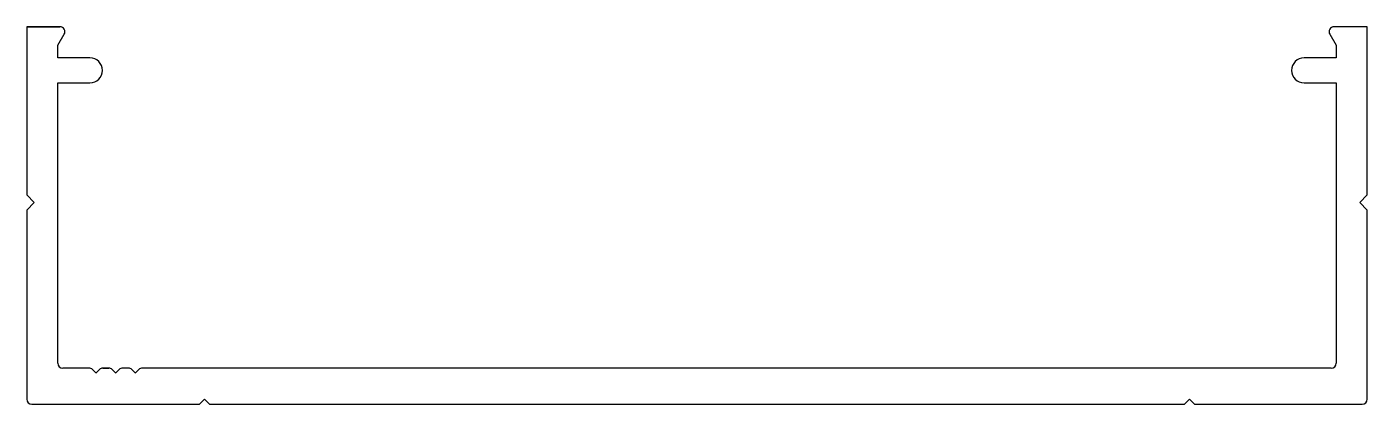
# Model space of a CAD drawing. Extents: x -34.1 to 33.9, y 4.8 to 23.9.
import ezdxf

# ---------------------------------------------------------------- set-up
doc = ezdxf.new("R2010")
doc.units = 0
doc.layers.get('0').update_dxf_attribs({"linetype": 'CONTINUOUS'})

msp = doc.modelspace()

# ---------------------------------------------------------------- linework, layer by layer
for p, q in [((-34.105, 23.908), (-34.105, 15.373)), ((-32.428, 23.908), (-34.105, 23.908)), ((-34.105, 23.908), (-32.428, 23.908)), ((33.891, 23.908), (32.215, 23.908)), ((33.891, 15.373), (33.891, 23.908)), ((-32.53, 22.97), (-32.208, 23.527)), ((31.995, 23.527), (32.316, 22.97)), ((-32.53, 22.333), (-32.53, 22.97)), ((32.316, 22.97), (32.316, 22.333)), ((-30.904, 22.333), (-32.53, 22.333)), ((32.316, 22.333), (30.691, 22.333)), ((30.056, 21.698), (30.056, 21.698)), ((-32.53, 6.839), (-32.53, 21.063)), ((-32.53, 21.063), (-30.904, 21.063)), ((30.691, 21.063), (32.316, 21.063)), ((32.316, 21.063), (32.316, 6.839)), ((-34.105, 15.373), (-33.724, 14.992)), ((-33.724, 14.992), (-34.105, 14.611)), ((33.51, 14.992), (33.891, 15.373)), ((33.891, 14.611), (33.51, 14.992)), ((-34.105, 14.611), (-34.105, 5.01)), ((33.891, 5.01), (33.891, 14.611)), ((-30.95, 6.585), (-32.276, 6.585)), ((-30.95, 6.585), (-30.95, 6.585)), ((-30.602, 6.341), (-30.773, 6.512)), ((-30.419, 6.512), (-30.59, 6.341)), ((-29.95, 6.585), (-30.243, 6.585)), ((-30.243, 6.585), (-29.95, 6.585)), ((-29.95, 6.585), (-30.243, 6.585)), ((-30.243, 6.585), (-29.95, 6.585)), ((-29.95, 6.585), (-30.243, 6.585)), ((-29.602, 6.341), (-29.773, 6.512)), ((-29.419, 6.512), (-29.59, 6.341)), ((-28.95, 6.585), (-29.243, 6.585)), ((-28.602, 6.341), (-28.773, 6.512)), ((-28.419, 6.512), (-28.591, 6.341)), ((32.062, 6.585), (-28.243, 6.585)), ((-25.342, 4.756), (-25.088, 5.01)), ((-25.088, 5.01), (-24.834, 4.756)), ((24.62, 4.756), (24.874, 5.01)), ((24.874, 5.01), (25.128, 4.756)), ((-33.851, 4.756), (-25.342, 4.756)), ((-24.834, 4.756), (24.62, 4.756)), ((25.128, 4.756), (33.637, 4.756))]:
    msp.add_line(p, q)
for centre, radius, start, end in [((-32.428, 23.654), 0.254, 330, 90), ((32.215, 23.654), 0.254, 90, 210), ((-30.904, 21.698), 0.635, 0, 90), ((30.691, 21.698), 0.635, 90, 180), ((-30.904, 21.698), 0.635, 270, 360), ((30.691, 21.698), 0.635, 180, 270), ((-32.276, 6.839), 0.254, 180, 270), ((32.062, 6.839), 0.254, 270, 0), ((-30.95, 6.335), 0.25, 45, 90), ((-30.596, 6.346), 0.008, 225, 315), ((-30.243, 6.335), 0.25, 90, 135), ((-29.95, 6.335), 0.25, 45, 90), ((-29.596, 6.346), 0.008, 225, 315), ((-29.243, 6.335), 0.25, 90, 135), ((-28.95, 6.335), 0.25, 45, 90), ((-28.596, 6.346), 0.008, 225, 315), ((-28.243, 6.335), 0.25, 90, 135), ((-33.851, 5.01), 0.254, 180, 270), ((33.637, 5.01), 0.254, 270, 0)]:
    msp.add_arc(centre, radius, start, end)

doc.saveas('drawing.dxf')
